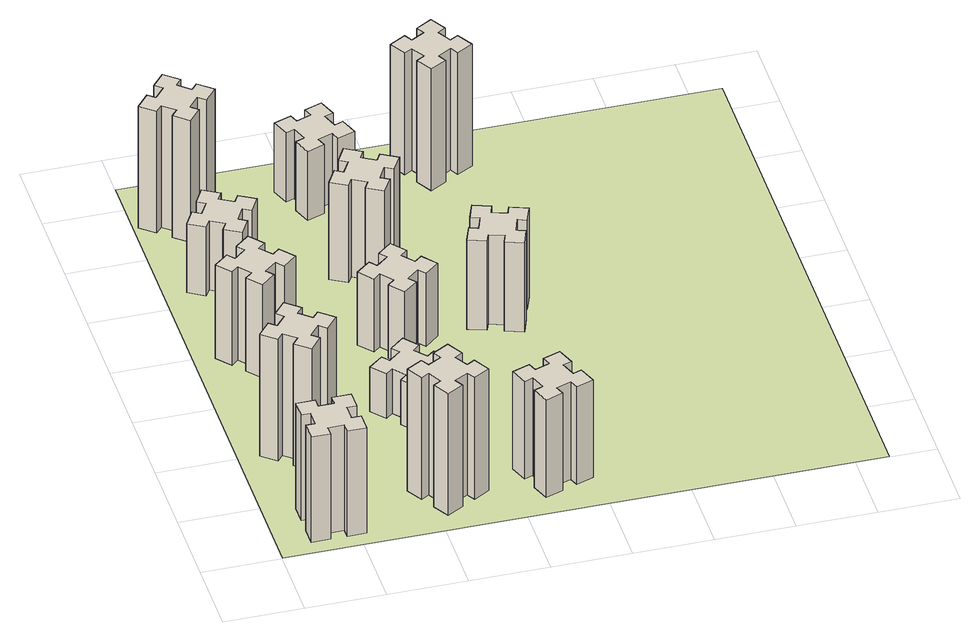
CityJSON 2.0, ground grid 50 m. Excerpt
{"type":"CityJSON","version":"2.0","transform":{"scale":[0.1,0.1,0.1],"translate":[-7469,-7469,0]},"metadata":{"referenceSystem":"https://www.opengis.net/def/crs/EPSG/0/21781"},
"CityObjects":{
"building1":{"type":"Building","attributes":{"class":"1000","function":"1000","usage":"1000","yearOfConstruction":2016,"roofType":"1000","measuredHeight":78,"storeysAboveGround":30,"storeysBelowGround":0},"geometry":[{"type":"Solid","lod":"1","boundaries":[[[[0,1,2,3,4,5,6,7,8,9,10,11,12,13,14,15,16,17,18,19]],[[17,16,20,21]],[[16,15,22,20]],[[15,14,23,22]],[[14,13,24,23]],[[13,12,25,24]],[[12,11,26,25]],[[11,10,27,26]],[[10,9,28,27]],[[9,8,29,28]],[[8,7,30,29]],[[7,6,31,30]],[[6,5,32,31]],[[5,4,33,32]],[[4,3,34,33]],[[3,2,35,34]],[[2,1,36,35]],[[1,0,37,36]],[[0,19,38,37]],[[19,18,39,38]],[[18,17,21,39]],[[24,25,26,27,28,29,30,31,32,33,34,35,36,37,38,39,21,20,22,23]]]]}]},
"building2":{"type":"Building","attributes":{"class":"1000","function":"1000","usage":"1000","yearOfConstruction":2016,"roofType":"1000","measuredHeight":90,"storeysAboveGround":30,"storeysBelowGround":0},"geometry":[{"type":"Solid","lod":"1","boundaries":[[[[40,41,42,43,44,45,46,47,48,49,50,51,52,53,54,55,56,57,58,59]],[[57,56,60,61]],[[56,55,62,60]],[[55,54,63,62]],[[54,53,64,63]],[[53,52,65,64]],[[52,51,66,65]],[[51,50,67,66]],[[50,49,68,67]],[[49,48,69,68]],[[48,47,70,69]],[[47,46,71,70]],[[46,45,72,71]],[[45,44,73,72]],[[44,43,74,73]],[[43,42,75,74]],[[42,41,76,75]],[[41,40,77,76]],[[40,59,78,77]],[[59,58,79,78]],[[58,57,61,79]],[[64,65,66,67,68,69,70,71,72,73,74,75,76,77,78,79,61,60,62,63]]]]}]},
"building3":{"type":"Building","attributes":{"class":"1000","function":"1000","usage":"1000","yearOfConstruction":2016,"roofType":"1000","measuredHeight":69,"storeysAboveGround":30,"storeysBelowGround":0},"geometry":[{"type":"Solid","lod":"1","boundaries":[[[[80,81,82,83,84,85,86,87,88,89,90,91,92,93,94,95,96,97,98,99]],[[97,96,100,101]],[[96,95,102,100]],[[95,94,103,102]],[[94,93,104,103]],[[93,92,105,104]],[[92,91,106,105]],[[91,90,107,106]],[[90,89,108,107]],[[89,88,109,108]],[[88,87,110,109]],[[87,86,111,110]],[[86,85,112,111]],[[85,84,113,112]],[[84,83,114,113]],[[83,82,115,114]],[[82,81,116,115]],[[81,80,117,116]],[[80,99,118,117]],[[99,98,119,118]],[[98,97,101,119]],[[104,105,106,107,108,109,110,111,112,113,114,115,116,117,118,119,101,100,102,103]]]]}]},
"building4":{"type":"Building","attributes":{"class":"1000","function":"1000","usage":"1000","yearOfConstruction":2016,"roofType":"1000","measuredHeight":51,"storeysAboveGround":30,"storeysBelowGround":0},"geometry":[{"type":"Solid","lod":"1","boundaries":[[[[120,121,122,123,124,125,126,127,128,129,130,131,132,133,134,135,136,137,138,139]],[[137,136,140,141]],[[136,135,142,140]],[[135,134,143,142]],[[134,133,144,143]],[[133,132,145,144]],[[132,131,146,145]],[[131,130,147,146]],[[130,129,148,147]],[[129,128,149,148]],[[128,127,150,149]],[[127,126,151,150]],[[126,125,152,151]],[[125,124,153,152]],[[124,123,154,153]],[[123,122,155,154]],[[122,121,156,155]],[[121,120,157,156]],[[120,139,158,157]],[[139,138,159,158]],[[138,137,141,159]],[[144,145,146,147,148,149,150,151,152,153,154,155,156,157,158,159,141,140,142,143]]]]}]},
"building5":{"type":"Building","attributes":{"class":"1000","function":"1000","usage":"1000","yearOfConstruction":2016,"roofType":"1000","measuredHeight":90,"storeysAboveGround":30,"storeysBelowGround":0},"geometry":[{"type":"Solid","lod":"1","boundaries":[[[[160,161,162,163,164,165,166,167,168,169,170,171,172,173,174,175,176,177,178,179]],[[177,176,180,181]],[[176,175,182,180]],[[175,174,183,182]],[[174,173,184,183]],[[173,172,185,184]],[[172,171,186,185]],[[171,170,187,186]],[[170,169,188,187]],[[169,168,189,188]],[[168,167,190,189]],[[167,166,191,190]],[[166,165,192,191]],[[165,164,193,192]],[[164,163,194,193]],[[163,162,195,194]],[[162,161,196,195]],[[161,160,197,196]],[[160,179,198,197]],[[179,178,199,198]],[[178,177,181,199]],[[184,185,186,187,188,189,190,191,192,193,194,195,196,197,198,199,181,180,182,183]]]]}]},
"building6":{"type":"Building","attributes":{"class":"1000","function":"1000","usage":"1000","yearOfConstruction":2016,"roofType":"1000","measuredHeight":90,"storeysAboveGround":30,"storeysBelowGround":0},"geometry":[{"type":"Solid","lod":"1","boundaries":[[[[200,201,202,203,204,205,206,207,208,209,210,211,212,213,214,215,216,217,218,219]],[[217,216,220,221]],[[216,215,222,220]],[[215,214,223,222]],[[214,213,224,223]],[[213,212,225,224]],[[212,211,226,225]],[[211,210,227,226]],[[210,209,228,227]],[[209,208,229,228]],[[208,207,230,229]],[[207,206,231,230]],[[206,205,232,231]],[[205,204,233,232]],[[204,203,234,233]],[[203,202,235,234]],[[202,201,236,235]],[[201,200,237,236]],[[200,219,238,237]],[[219,218,239,238]],[[218,217,221,239]],[[224,225,226,227,228,229,230,231,232,233,234,235,236,237,238,239,221,220,222,223]]]]}]},
"building7":{"type":"Building","attributes":{"class":"1000","function":"1000","usage":"1000","yearOfConstruction":2016,"roofType":"1000","measuredHeight":33,"storeysAboveGround":30,"storeysBelowGround":0},"geometry":[{"type":"Solid","lod":"1","boundaries":[[[[240,241,242,243,244,245,246,247,248,249,250,251,252,253,254,255,256,257,258,259]],[[257,256,260,261]],[[256,255,262,260]],[[255,254,263,262]],[[254,253,264,263]],[[253,252,265,264]],[[252,251,266,265]],[[251,250,267,266]],[[250,249,268,267]],[[249,248,269,268]],[[248,247,270,269]],[[247,246,271,270]],[[246,245,272,271]],[[245,244,273,272]],[[244,243,274,273]],[[243,242,275,274]],[[242,241,276,275]],[[241,240,277,276]],[[240,259,278,277]],[[259,258,279,278]],[[258,257,261,279]],[[264,265,266,267,268,269,270,271,272,273,274,275,276,277,278,279,261,260,262,263]]]]}]},
"building8":{"type":"Building","attributes":{"class":"1000","function":"1000","usage":"1000","yearOfConstruction":2016,"roofType":"1000","measuredHeight":54,"storeysAboveGround":30,"storeysBelowGround":0},"geometry":[{"type":"Solid","lod":"1","boundaries":[[[[280,281,282,283,284,285,286,287,288,289,290,291,292,293,294,295,296,297,298,299]],[[297,296,300,301]],[[296,295,302,300]],[[295,294,303,302]],[[294,293,304,303]],[[293,292,305,304]],[[292,291,306,305]],[[291,290,307,306]],[[290,289,308,307]],[[289,288,309,308]],[[288,287,310,309]],[[287,286,311,310]],[[286,285,312,311]],[[285,284,313,312]],[[284,283,314,313]],[[283,282,315,314]],[[282,281,316,315]],[[281,280,317,316]],[[280,299,318,317]],[[299,298,319,318]],[[298,297,301,319]],[[304,305,306,307,308,309,310,311,312,313,314,315,316,317,318,319,301,300,302,303]]]]}]},
"building9":{"type":"Building","attributes":{"class":"1000","function":"1000","usage":"1000","yearOfConstruction":2016,"roofType":"1000","measuredHeight":72,"storeysAboveGround":30,"storeysBelowGround":0},"geometry":[{"type":"Solid","lod":"1","boundaries":[[[[320,321,322,323,324,325,326,327,328,329,330,331,332,333,334,335,336,337,338,339]],[[337,336,340,341]],[[336,335,342,340]],[[335,334,343,342]],[[334,333,344,343]],[[333,332,345,344]],[[332,331,346,345]],[[331,330,347,346]],[[330,329,348,347]],[[329,328,349,348]],[[328,327,350,349]],[[327,326,351,350]],[[326,325,352,351]],[[325,324,353,352]],[[324,323,354,353]],[[323,322,355,354]],[[322,321,356,355]],[[321,320,357,356]],[[320,339,358,357]],[[339,338,359,358]],[[338,337,341,359]],[[344,345,346,347,348,349,350,351,352,353,354,355,356,357,358,359,341,340,342,343]]]]}]},
"building10":{"type":"Building","attributes":{"class":"1000","function":"1000","usage":"1000","yearOfConstruction":2016,"roofType":"1000","measuredHeight":72,"storeysAboveGround":30,"storeysBelowGround":0},"geometry":[{"type":"Solid","lod":"1","boundaries":[[[[360,361,362,363,364,365,366,367,368,369,370,371,372,373,374,375,376,377,378,379]],[[377,376,380,381]],[[376,375,382,380]],[[375,374,383,382]],[[374,373,384,383]],[[373,372,385,384]],[[372,371,386,385]],[[371,370,387,386]],[[370,369,388,387]],[[369,368,389,388]],[[368,367,390,389]],[[367,366,391,390]],[[366,365,392,391]],[[365,364,393,392]],[[364,363,394,393]],[[363,362,395,394]],[[362,361,396,395]],[[361,360,397,396]],[[360,379,398,397]],[[379,378,399,398]],[[378,377,381,399]],[[384,385,386,387,388,389,390,391,392,393,394,395,396,397,398,399,381,380,382,383]]]]}]},
"building11":{"type":"Building","attributes":{"class":"1000","function":"1000","usage":"1000","yearOfConstruction":2016,"roofType":"1000","measuredHeight":51,"storeysAboveGround":30,"storeysBelowGround":0},"geometry":[{"type":"Solid","lod":"1","boundaries":[[[[400,401,402,403,404,405,406,407,408,409,410,411,412,413,414,415,416,417,418,419]],[[417,416,420,421]],[[416,415,422,420]],[[415,414,423,422]],[[414,413,424,423]],[[413,412,425,424]],[[412,411,426,425]],[[411,410,427,426]],[[410,409,428,427]],[[409,408,429,428]],[[408,407,430,429]],[[407,406,431,430]],[[406,405,432,431]],[[405,404,433,432]],[[404,403,434,433]],[[403,402,435,434]],[[402,401,436,435]],[[401,400,437,436]],[[400,419,438,437]],[[419,418,439,438]],[[418,417,421,439]],[[424,425,426,427,428,429,430,431,432,433,434,435,436,437,438,439,421,420,422,423]]]]}]},
"building12":{"type":"Building","attributes":{"class":"1000","function":"1000","usage":"1000","yearOfConstruction":2016,"roofType":"1000","measuredHeight":66,"storeysAboveGround":30,"storeysBelowGround":0},"geometry":[{"type":"Solid","lod":"1","boundaries":[[[[440,441,442,443,444,445,446,447,448,449,450,451,452,453,454,455,456,457,458,459]],[[457,456,460,461]],[[456,455,462,460]],[[455,454,463,462]],[[454,453,464,463]],[[453,452,465,464]],[[452,451,466,465]],[[451,450,467,466]],[[450,449,468,467]],[[449,448,469,468]],[[448,447,470,469]],[[447,446,471,470]],[[446,445,472,471]],[[445,444,473,472]],[[444,443,474,473]],[[443,442,475,474]],[[442,441,476,475]],[[441,440,477,476]],[[440,459,478,477]],[[459,458,479,478]],[[458,457,461,479]],[[464,465,466,467,468,469,470,471,472,473,474,475,476,477,478,479,461,460,462,463]]]]}]},
"building13":{"type":"Building","attributes":{"class":"1000","function":"1000","usage":"1000","yearOfConstruction":2016,"roofType":"1000","measuredHeight":90,"storeysAboveGround":30,"storeysBelowGround":0},"geometry":[{"type":"Solid","lod":"1","boundaries":[[[[480,481,482,483,484,485,486,487,488,489,490,491,492,493,494,495,496,497,498,499]],[[497,496,500,501]],[[496,495,502,500]],[[495,494,503,502]],[[494,493,504,503]],[[493,492,505,504]],[[492,491,506,505]],[[491,490,507,506]],[[490,489,508,507]],[[489,488,509,508]],[[488,487,510,509]],[[487,486,511,510]],[[486,485,512,511]],[[485,484,513,512]],[[484,483,514,513]],[[483,482,515,514]],[[482,481,516,515]],[[481,480,517,516]],[[480,499,518,517]],[[499,498,519,518]],[[498,497,501,519]],[[504,505,506,507,508,509,510,511,512,513,514,515,516,517,518,519,501,500,502,503]]]]}]},
"landuse1":{"type":"LandUse","attributes":{"name":"plot1","function":"1010"},"geometry":[{"type":"MultiSurface","lod":"1","boundaries":[[[520,521,522,523]]]}]}
},
"vertices":[
[265,325,0],[265,225,0],[205,225,0],[205,105,0],[325,105,0],[325,165,0],[425,165,0],[425,105,0],[545,105,0],[545,225,0],[485,225,0],[485,325,0],[545,325,0],[545,445,0],[425,445,0],[425,385,0],[325,385,0],[325,445,0],[205,445,0],[205,325,0],[325,385,780],[325,445,780],[425,385,780],[425,445,780],[545,445,780],[545,325,780],[485,325,780],[485,225,780],[545,225,780],[545,105,780],[425,105,780],[425,165,780],[325,165,780],[325,105,780],[205,105,780],[205,225,780],[265,225,780],[265,325,780],[205,325,780],[205,445,780],
[484,1067,0],[408,1132,0],[446,1178,0],[354,1255,0],[277,1163,0],[323,1124,0],[259,1048,0],[213,1086,0],[136,994,0],[228,917,0],[266,963,0],[343,899,0],[304,853,0],[396,776,0],[473,868,0],[427,906,0],[492,983,0],[538,944,0],[615,1036,0],[523,1113,0],[492,983,900],[538,944,900],[427,906,900],[473,868,900],[396,776,900],[304,853,900],[343,899,900],[266,963,900],[228,917,900],[136,994,900],[213,1086,900],[259,1048,900],[323,1124,900],[277,1163,900],[354,1255,900],[446,1178,900],[408,1132,900],[484,1067,900],[523,1113,900],[615,1036,900],
[492,1988,0],[427,2064,0],[473,2103,0],[396,2195,0],[304,2118,0],[343,2072,0],[266,2007,0],[228,2053,0],[136,1976,0],[213,1884,0],[259,1923,0],[323,1846,0],[277,1808,0],[354,1716,0],[446,1793,0],[408,1839,0],[484,1903,0],[523,1857,0],[615,1934,0],[538,2026,0],[484,1903,690],[523,1857,690],[408,1839,690],[446,1793,690],[354,1716,690],[277,1808,690],[323,1846,690],[259,1923,690],[213,1884,690],[136,1976,690],[228,2053,690],[266,2007,690],[343,2072,690],[304,2118,690],[396,2195,690],[473,2103,690],[427,2064,690],[492,1988,690],[538,2026,690],[615,1934,690],
[446,2597,0],[496,2684,0],[548,2654,0],[608,2758,0],[504,2818,0],[474,2766,0],[387,2816,0],[417,2868,0],[313,2928,0],[253,2824,0],[305,2794,0],[255,2707,0],[203,2737,0],[143,2633,0],[247,2573,0],[277,2625,0],[364,2575,0],[334,2523,0],[438,2463,0],[498,2567,0],[364,2575,510],[334,2523,510],[277,2625,510],[247,2573,510],[143,2633,510],[203,2737,510],[255,2707,510],[305,2794,510],[253,2824,510],[313,2928,510],[417,2868,510],[387,2816,510],[474,2766,510],[504,2818,510],[608,2758,510],[548,2654,510],[496,2684,510],[446,2597,510],[498,2567,510],[438,2463,510],
[1127,255,0],[1214,305,0],[1244,253,0],[1348,313,0],[1288,417,0],[1236,387,0],[1186,474,0],[1238,504,0],[1178,608,0],[1074,548,0],[1104,496,0],[1017,446,0],[987,498,0],[883,438,0],[943,334,0],[995,364,0],[1045,277,0],[993,247,0],[1053,143,0],[1157,203,0],[1045,277,900],[993,247,900],[995,364,900],[943,334,900],[883,438,900],[987,498,900],[1017,446,900],[1104,496,900],[1074,548,900],[1178,608,900],[1238,504,900],[1186,474,900],[1236,387,900],[1288,417,900],[1348,313,900],[1244,253,900],[1214,305,900],[1127,255,900],[1157,203,900],[1053,143,900],
[384,3387,0],[308,3452,0],[346,3498,0],[254,3575,0],[177,3483,0],[223,3444,0],[159,3368,0],[113,3406,0],[36,3314,0],[128,3237,0],[166,3283,0],[243,3219,0],[204,3173,0],[296,3096,0],[373,3188,0],[327,3226,0],[392,3303,0],[438,3264,0],[515,3356,0],[423,3433,0],[392,3303,900],[438,3264,900],[327,3226,900],[373,3188,900],[296,3096,900],[204,3173,900],[243,3219,900],[166,3283,900],[128,3237,900],[36,3314,900],[113,3406,900],[159,3368,900],[223,3444,900],[177,3483,900],[254,3575,900],[346,3498,900],[308,3452,900],[384,3387,900],[423,3433,900],[515,3356,900],
[1083,1332,0],[1006,1267,0],[968,1313,0],[876,1236,0],[953,1144,0],[999,1183,0],[1063,1106,0],[1017,1068,0],[1094,976,0],[1186,1053,0],[1148,1099,0],[1224,1163,0],[1263,1117,0],[1355,1194,0],[1278,1286,0],[1232,1248,0],[1167,1324,0],[1213,1363,0],[1136,1455,0],[1044,1378,0],[1167,1324,330],[1213,1363,330],[1232,1248,330],[1278,1286,330],[1355,1194,330],[1263,1117,330],[1224,1163,330],[1148,1099,330],[1186,1053,330],[1094,976,330],[1017,1068,330],[1063,1106,330],[999,1183,330],[953,1144,330],[876,1236,330],[968,1313,330],[1006,1267,330],[1083,1332,330],[1044,1378,330],[1136,1455,330],
[1183,1972,0],[1106,1907,0],[1068,1953,0],[976,1876,0],[1053,1784,0],[1099,1823,0],[1163,1746,0],[1117,1708,0],[1194,1616,0],[1286,1693,0],[1248,1739,0],[1324,1803,0],[1363,1757,0],[1455,1834,0],[1378,1926,0],[1332,1888,0],[1267,1964,0],[1313,2003,0],[1236,2095,0],[1144,2018,0],[1267,1964,540],[1313,2003,540],[1332,1888,540],[1378,1926,540],[1455,1834,540],[1363,1757,540],[1324,1803,540],[1248,1739,540],[1286,1693,540],[1194,1616,540],[1117,1708,540],[1163,1746,540],[1099,1823,540],[1053,1784,540],[976,1876,540],[1068,1953,540],[1106,1907,540],[1183,1972,540],[1144,2018,540],[1236,2095,540],
[1765,496,0],[1671,462,0],[1650,518,0],[1537,477,0],[1579,364,0],[1635,385,0],[1669,291,0],[1613,270,0],[1654,157,0],[1767,199,0],[1746,255,0],[1840,289,0],[1860,233,0],[1973,274,0],[1932,387,0],[1876,366,0],[1842,460,0],[1898,480,0],[1857,593,0],[1744,552,0],[1842,460,720],[1898,480,720],[1876,366,720],[1932,387,720],[1973,274,720],[1860,233,720],[1840,289,720],[1746,255,720],[1767,199,720],[1654,157,720],[1613,270,720],[1669,291,720],[1635,385,720],[1579,364,720],[1537,477,720],[1650,518,720],[1671,462,720],[1765,496,720],[1744,552,720],[1857,593,720],
[1314,2666,0],[1227,2716,0],[1257,2768,0],[1153,2828,0],[1093,2724,0],[1145,2694,0],[1095,2607,0],[1043,2637,0],[983,2533,0],[1087,2473,0],[1117,2525,0],[1204,2475,0],[1174,2423,0],[1278,2363,0],[1338,2467,0],[1286,2497,0],[1336,2584,0],[1388,2554,0],[1448,2658,0],[1344,2718,0],[1336,2584,720],[1388,2554,720],[1286,2497,720],[1338,2467,720],[1278,2363,720],[1174,2423,720],[1204,2475,720],[1117,2525,720],[1087,2473,720],[983,2533,720],[1043,2637,720],[1095,2607,720],[1145,2694,720],[1093,2724,720],[1153,2828,720],[1257,2768,720],[1227,2716,720],[1314,2666,720],[1344,2718,720],[1448,2658,720],
[1125,3456,0],[1031,3422,0],[1010,3478,0],[897,3437,0],[939,3324,0],[995,3345,0],[1029,3251,0],[973,3230,0],[1014,3117,0],[1127,3159,0],[1106,3215,0],[1200,3249,0],[1220,3193,0],[1333,3234,0],[1292,3347,0],[1236,3326,0],[1202,3420,0],[1258,3440,0],[1217,3553,0],[1104,3512,0],[1202,3420,510],[1258,3440,510],[1236,3326,510],[1292,3347,510],[1333,3234,510],[1220,3193,510],[1200,3249,510],[1106,3215,510],[1127,3159,510],[1014,3117,510],[973,3230,510],[1029,3251,510],[995,3345,510],[939,3324,510],[897,3437,510],[1010,3478,510],[1031,3422,510],[1125,3456,510],[1104,3512,510],[1217,3553,510],
[1940,2042,0],[1846,2076,0],[1867,2132,0],[1754,2173,0],[1713,2060,0],[1769,2040,0],[1735,1946,0],[1679,1967,0],[1637,1854,0],[1750,1813,0],[1771,1869,0],[1865,1835,0],[1844,1779,0],[1957,1737,0],[1998,1850,0],[1942,1871,0],[1976,1965,0],[2032,1944,0],[2073,2057,0],[1960,2098,0],[1976,1965,660],[2032,1944,660],[1942,1871,660],[1998,1850,660],[1957,1737,660],[1844,1779,660],[1865,1835,660],[1771,1869,660],[1750,1813,660],[1637,1854,660],[1679,1967,660],[1735,1946,660],[1769,2040,660],[1713,2060,660],[1754,2173,660],[1867,2132,660],[1846,2076,660],[1940,2042,660],[1960,2098,660],[2073,2057,660],
[1844,3556,0],[1757,3506,0],[1727,3558,0],[1623,3498,0],[1683,3394,0],[1735,3424,0],[1785,3337,0],[1733,3307,0],[1793,3203,0],[1897,3263,0],[1867,3315,0],[1954,3365,0],[1984,3313,0],[2088,3373,0],[2028,3477,0],[1976,3447,0],[1926,3534,0],[1978,3564,0],[1918,3668,0],[1814,3608,0],[1926,3534,900],[1978,3564,900],[1976,3447,900],[2028,3477,900],[2088,3373,900],[1984,3313,900],[1954,3365,900],[1867,3315,900],[1897,3263,900],[1793,3203,900],[1733,3307,900],[1785,3337,900],[1735,3424,900],[1683,3394,900],[1623,3498,900],[1727,3558,900],[1757,3506,900],[1844,3556,900],[1814,3608,900],[1918,3668,900],
[5,3705,0],[3705,3705,0],[3705,5,0],[5,5,0]
]}
